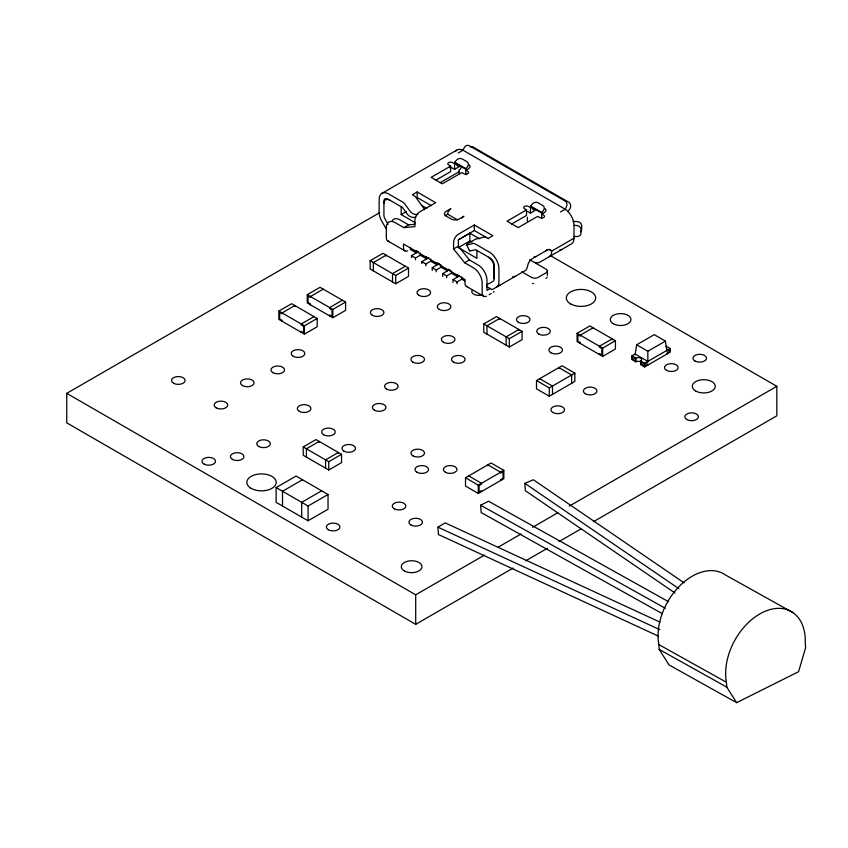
<?xml version="1.0" encoding="UTF-8"?>
<svg xmlns="http://www.w3.org/2000/svg" width="848" height="848" viewBox="0 0 848 848"><rect width="100%" height="100%" fill="white"/><g stroke="black" fill="none" stroke-linecap="round" stroke-linejoin="round"><path stroke-width="1.27" d="M670.206 349.408L667.016 351.252L665.415 341.108L654.232 334.653L636.657 344.797L635.057 354.941M459.022 166.272A6.773 3.911 -60 0 1 456.892 165.254L454.772 162.233L456.15 160.516A4.516 3.562 -35.1 0 1 462.118 158.915L466.909 161.682A4.516 3.562 -35.1 0 1 467.333 166.971L465.955 168.688L466.686 169.738L455.514 163.282L454.613 163.802L452.609 162.646A2.82 1.632 0 0 0 448.624 162.646A2.82 1.632 0 0 0 448.624 164.957L450.617 166.113L450.617 171.646L435.713 180.253M535.682 209.965A6.773 3.911 -60 0 1 532.777 209.064L530.647 206.043L532.035 204.326A4.516 3.562 -35.1 0 1 537.992 202.725L542.784 205.492A4.516 3.562 -35.1 0 1 543.218 210.781L541.83 212.498L542.572 213.548L531.389 207.092L530.488 207.612L528.495 206.456A2.82 1.632 0 0 0 524.499 206.456A2.82 1.632 0 0 0 524.499 208.767L526.502 209.922L526.502 215.456L511.598 224.052M658.027 635.958L438.427 534.505L437.918 527.159L445.221 522.887L660.02 622.135M381.664 193.492L456.743 150.149M458.206 152.969L462.997 150.202L464.132 147.912A4.516 3.668 -71 0 1 469.315 145.718L565.16 201.061A4.516 3.668 -71 0 1 566.369 206.944L565.234 209.223L560.443 211.989M450.617 166.113L431.123 177.359L442.306 183.815L461.8 172.568L463.792 173.723A2.82 1.632 0 0 0 467.789 173.723A2.82 1.632 0 0 0 467.789 171.413L465.796 170.257L465.796 174.688M449.885 167.766A2.82 1.632 0 0 1 452.609 168.19L454.613 169.335L459.022 166.791M513.146 568.065L415.7 624.329L66.748 422.855L66.748 393.345L379.724 212.647M388.713 241.224A6.773 3.911 -60 0 1 386.317 237.822L386.317 227.677A12.423 7.176 60 0 1 395.104 222.6L403.849 227.646L414.916 226.66L414.916 220.204A6.837 3.954 -60 0 1 419.707 211.905L435.681 202.683L417.152 191.977L412.361 194.743L414.163 195.793A4.516 2.608 60 0 1 415.997 197.52L423.905 208.47A2.258 1.813 43 0 1 424.371 209.763M440.133 182.702L459.001 171.805L459.001 170.035A5.756 3.328 0 0 0 461.047 167.533M465.796 170.257C467.757 169.632 472.23 166.759 469.029 164.703M401.178 206.827L401.178 214.576L406.404 211.555M403.849 227.646L408.641 224.879L414.789 224.328M278.854 311.078L291.638 303.701L317.194 318.456L317.194 326.756L304.421 334.133L278.854 319.378L278.854 311.078L304.421 325.833L317.194 318.456M307.262 294.68L320.035 287.302L345.602 302.058L345.602 310.357L332.819 317.735L307.262 302.98L307.262 294.68L332.819 309.435L345.602 302.058M462.012 218.127A4.516 2.608 -60 0 1 463.951 216.24L459.16 219.007A5.65 3.265 0 0 1 451.178 219.007L446.069 216.049A5.65 3.265 0 0 1 446.069 211.438L450.86 208.672A4.516 2.608 -60 0 0 447.659 214.205L446.069 215.127A5.65 3.265 0 0 0 445.168 215.805M370.152 260.707L382.936 253.329L408.492 268.085L408.492 276.384L395.709 283.773L370.152 269.007L370.152 260.707L395.709 275.462L408.492 268.085M323.236 289.147L310.453 296.524L310.453 297.447L308.057 296.058L308.057 302.513L310.453 303.902L310.453 304.824M411.481 257.506L411.481 255.661L418.541 251.591M314.004 316.611L301.22 323.989L301.22 324.911L303.616 326.289L303.616 332.755L301.22 331.367L301.22 332.289M342.401 300.213L329.628 307.591L329.628 308.513L332.024 309.891L332.024 316.357L329.628 314.968L329.628 315.891M411.481 255.661L415.478 257.972L420.958 254.803M488.077 238.468L492.868 235.702L474.339 224.996L458.365 234.218A6.837 3.954 -60 0 0 453.574 242.517L453.574 248.983L464.64 262.742L473.385 267.798A12.423 7.176 60 0 1 482.173 283.009L482.173 293.154A6.773 3.911 -60 0 0 486.339 296.238M405.302 266.24L392.518 273.618L392.518 281.928M488.512 238.712L474.339 230.529L458.365 239.751L458.365 247.595L476.894 258.29L476.894 250.542M458.365 239.846L469.866 233.211L479.682 238.871M421.859 263.505L421.859 261.661L428.929 257.58M421.859 261.661L425.855 263.961L431.335 260.802M453.574 248.983L458.365 246.206L469.432 259.976L478.177 265.021A12.423 7.176 60 0 1 486.964 280.243L486.964 290.387L490.155 288.543M458.365 247.595L469.866 240.959L472.05 242.21M486.275 237.419A4.516 2.608 60 0 0 484.441 237.027L475.664 239.136L468.658 242.952A7.144 1.018 -24.2 0 0 467.969 244.712L473.258 243.482A4.516 2.608 60 0 1 475.092 243.874L490.155 252.577A13.61 7.855 60 0 1 498.942 268.71L498.942 281.557A12.423 7.176 60 0 1 498.645 284.016L498.476 284.557A12.423 7.176 60 0 1 496.366 287.249M526.502 209.922L507.009 221.169L518.192 227.624L537.674 216.378L539.678 217.533A2.82 1.632 0 0 0 543.674 217.533A2.82 1.632 0 0 0 543.674 215.222L541.671 214.067L541.671 218.498M432.247 270.427L432.247 267.65L439.306 263.58M526.502 211.512A2.82 1.632 0 0 1 528.495 211.989L530.488 213.145L534.155 211.035M432.247 267.65L436.243 269.961L441.723 266.791M541.671 214.067C543.642 213.442 548.105 210.569 544.914 208.513M442.635 276.416L442.635 273.65L449.207 269.855M464.64 262.742L469.432 259.976M442.635 273.65L446.62 275.96L452.111 272.791M453.012 282.416L453.012 279.649L459.595 275.844M453.012 279.649L457.008 281.949L462.489 278.78M486.498 284.992L492.974 281.388A5.65 3.265 60 0 0 494.151 278.791L494.151 265.943A5.745 3.318 60 0 0 492.391 260.177L490.155 258.11L476.099 249.99A2.258 1.304 60 0 0 475.177 249.8L470.714 250.828A7.144 1.018 -24.2 0 1 469.771 250.234M549.239 256.721A12.423 7.176 60 0 0 551.645 252.916L551.486 251.231L574.022 238.214L574.022 225.367A13.61 7.855 60 0 0 565.234 209.223L462.997 150.202A13.61 7.855 60 0 0 455.365 151.591M489.095 294.691L491.215 293.461M483.763 323.957L496.546 316.58L522.103 331.335L522.103 339.645L509.319 347.023L483.763 332.257L483.763 323.957L509.319 338.712L522.103 331.335M303.202 446.949L315.986 439.571L341.543 454.327L341.543 462.626L328.759 470.004L303.202 455.249L303.202 446.949L328.759 461.704L341.543 454.327M276.13 487.579L296.09 476.046L328.038 494.49L328.038 509.245L308.078 520.778L276.13 502.334L276.13 487.579L308.078 506.023L328.038 494.49M302.482 479.735L282.511 491.268L282.511 506.023M577.085 333.328L589.869 325.95L615.425 340.705L615.425 349.016L602.652 356.393L577.085 341.627L577.085 333.328L602.652 348.083L615.425 340.705M321.657 490.801L301.687 502.334L301.687 517.089M536.508 380.529L562.076 365.774L574.849 373.152L574.849 381.452L549.292 396.217L536.508 388.84L536.508 380.529L549.292 387.918L574.849 373.152M665.415 341.108L647.84 351.252L647.84 362.319L644.65 364.163L640.653 361.863A3.392 1.961 0 0 0 635.862 361.863L631.866 359.552L631.866 355.863L635.057 354.019L647.84 361.396M640.653 360.941L644.65 363.241L670.206 348.486L670.206 352.174L644.65 366.93L640.653 364.629L640.653 360.941A3.392 1.961 0 0 0 640.653 358.174A3.392 1.961 0 0 0 635.862 358.174L631.866 355.863M670.206 351.252L667.016 353.097L667.016 354.019M465.51 477.753L491.066 462.997L503.85 470.375L503.85 478.675L478.283 493.43L465.51 486.052L465.51 477.753L478.283 485.13L503.85 470.375M66.748 393.345L415.7 594.808L484.484 555.101M498.242 547.151L521.17 533.922M532.629 527.297L557.857 512.733M569.315 506.118L776.821 386.317L776.821 415.827L593.388 521.732M525.749 560.782L547.532 548.211M559.002 541.586L580.785 529.014M662.352 613.687L481.155 512.552L480.636 505.207L488.543 501.242L668.595 601.741M736.626 702.663L798.562 671.711L805.6 647.777L805.261 642.943A52.396 34.991 -60.8 0 0 762.331 612.553A52.396 34.991 -60.8 0 0 726.46 682.311L726.8 687.145L736.626 702.663L669.04 664.938L659.225 649.43L658.885 644.597A52.396 34.991 -60.8 0 1 678.718 586.922A52.396 34.991 -60.8 0 1 725.549 575.029L793.134 612.754M675.019 593.028L525.357 490.706L524.838 483.36L533.339 479.767L684.082 582.83M574.022 225.367L576.534 225.504A4.516 3.678 9.2 0 1 581.039 229.437L581.039 233.126A4.516 3.678 9.2 0 1 576.534 236.571L574.022 236.433M437.918 527.159L659.914 629.725M480.636 505.207L665.288 608.27M658.885 644.597L726.46 682.311M659.225 649.43L726.8 687.145M454.772 162.233L465.955 168.688M530.647 206.043L541.83 212.498M548.942 249.376L551.815 251.029M550.288 255.534L776.821 386.317M529.661 259.711L546.017 269.145A4.516 2.608 0 0 1 546.017 272.833L538.035 277.444A4.516 2.608 0 0 1 531.643 277.444L521.827 271.784M447.659 214.205L457.485 219.876M431.325 205.693L417.152 197.51L417.152 191.977M670.206 348.486L666.21 346.175L666.21 347.097M421.403 205.227L426.851 208.375M636.657 344.797L647.84 351.252M401.178 214.576L415.35 222.759M408.641 224.879L399.896 219.833A12.423 7.176 60 0 0 392.285 220.512M631.866 356.785L635.862 359.096M631.866 358.63L635.862 360.941M640.653 363.707L644.65 366.007L647.84 364.163L647.84 365.085M486.964 286.698L492.137 289.687L524.965 270.745A12.423 7.176 60 0 0 527.371 266.94L528.177 263.823A6.773 3.911 -60 0 1 532.332 258.661L547.024 250.181A6.773 3.911 -60 0 1 551.179 250.552L551.486 251.231M418.265 251.835L416.273 250.69L416.273 252.895L410.443 249.535L410.443 247.256M438.034 263.251L441.034 264.979L441.034 267.194L447.426 270.883M448.422 269.251L450.415 270.395M464.715 280.868L461.8 279.183L461.8 276.967M387.727 240.917L404.899 250.838M466.4 286.348L483.572 296.259M468.7 475.908L481.484 483.286L481.484 484.208L479.088 485.597L479.088 492.052L481.484 490.663L481.484 491.586M524.838 483.36L678.866 588.671M388.108 224.307L385.098 219.102A5.65 3.265 60 0 1 383.921 215.159L383.921 202.312A5.745 3.318 60 0 1 385.681 198.57L387.918 199.079L401.973 207.198A2.258 1.304 60 0 1 402.895 208.057L407.358 214.247A7.144 5.745 43 0 0 415.87 217.014M385.935 228.377L381.706 221.052A12.423 7.176 60 0 1 379.597 215.922L379.427 215.191A12.423 7.176 60 0 1 379.13 212.392L379.13 199.545A13.61 7.855 60 0 1 387.918 193.545L402.98 202.248A4.516 2.608 60 0 1 404.814 203.976L410.103 211.3A7.144 5.745 43 0 0 417.947 214.311M466.697 244.648L469.453 250.775M527.403 217.268L527.424 221.243M644.65 363.241L644.65 366.93M635.862 358.174L635.862 361.863M612.235 339.783L612.235 338.861L599.451 346.238L599.451 347.161L601.847 348.549L601.847 355.005L599.451 353.627L599.451 354.549M602.652 348.083L602.652 356.393M593.059 328.717L593.059 327.794L580.286 335.172L580.286 336.094L577.891 334.716L577.891 341.172L580.286 342.55L580.286 343.472M571.658 383.307L571.658 374.996L558.874 367.619L558.874 368.541M552.493 394.373L552.493 386.073L539.71 378.685L539.71 379.607M549.292 387.918L549.292 396.217M547.342 270.989L547.342 275.42M530.488 207.612L530.488 213.145M518.912 330.413L518.912 329.49L506.129 336.868L506.129 345.178M509.319 338.712L509.319 347.023M500.649 480.519L500.649 479.597L503.044 478.219L503.044 471.753L500.649 473.142L500.649 472.219L487.876 464.842L487.876 465.764M499.737 319.346L499.737 318.424L486.964 325.802L486.964 334.101M494.066 278.706L494.066 266.919A7.908 4.569 60 0 0 488.48 257.23M478.283 485.13L478.283 493.43M474.339 224.996L474.339 230.529M469.866 233.211L469.866 240.959M457.803 274.667L457.803 276.883L451.412 273.194L451.412 270.978M457.008 281.949L457.008 283.794M454.613 163.802L454.613 169.335M446.62 275.96L446.62 277.805M437.038 262.679L437.038 264.883L430.646 261.195L430.646 258.99M436.243 269.961L436.243 271.805M426.661 256.679L426.661 258.894L420.269 255.206L420.269 252.99M425.855 263.961L425.855 265.806M415.7 594.808L415.7 624.329M415.478 257.972L415.478 259.817M395.709 275.462L395.709 283.773M386.126 256.096L386.126 255.174L373.343 262.551L373.343 270.851M338.352 453.404L338.352 452.482L325.568 459.86L325.568 468.16M332.819 309.435L332.819 317.735M328.759 461.704L328.759 470.004M319.177 442.338L319.177 441.416L306.393 448.793L306.393 457.093M308.078 506.023L308.078 520.778M304.421 325.833L304.421 334.133M294.828 306.467L294.828 305.545L282.055 312.923L282.055 313.845L279.66 312.456L279.66 318.912L282.055 320.3L282.055 321.222M482.491 294.638A6.773 3.911 0 0 1 474.71 294.648A6.773 3.911 0 0 1 472.039 290.429M384.006 203.372A7.908 4.569 60 0 1 389.592 200.139M407.655 250.817A6.773 3.911 -60 0 1 403.489 247.733L403.489 244.044L464.99 279.554L464.99 283.243A6.773 3.911 -60 0 0 467.386 286.656M567.927 211.788A13.388 7.727 -60 0 0 570.11 208.226A4.516 3.668 -71 0 0 568.913 202.354L473.057 147.011A4.516 3.668 -71 0 0 470.216 146.884M573.068 221.434A5.756 3.328 0 0 1 574.541 221.466L577.17 221.604A4.516 3.678 9.2 0 1 581.664 225.536L581.664 229.225A4.516 3.678 9.2 0 1 581.516 230.168M499.822 285.257A12.423 7.176 60 0 1 497.5 285.84M574.022 238.214A12.423 7.176 60 0 1 571.446 243.906L539.604 262.286A12.423 7.176 60 0 1 535.66 262.636M561.811 249.471A12.423 7.176 60 0 1 559.479 250.054M536.212 256.425A5.65 3.265 60 0 1 534.166 256.499M535.099 262.467A12.423 7.176 60 0 1 534.537 262.244M494.066 291.691A4.516 2.608 0 0 1 493.345 292.231M581.06 231.038A4.516 3.678 9.2 0 1 580.35 231.769M515.319 276.31A12.423 7.176 60 0 1 514.46 276.681M513.496 276.872A12.423 7.176 60 0 1 512.468 276.861M547.183 277.201A4.516 2.608 0 0 1 546.017 278.367M533.668 283.656A4.516 2.608 0 0 1 532.576 283.402M546.769 249.651A5.735 2.851 53.9 0 1 546.706 249.863L546.61 250.065A5.65 3.265 60 0 1 545.858 250.849M459.542 174.423A5.65 3.265 60 0 1 459.001 171.805M641.194 364.216A3.392 1.961 0 0 1 640.653 364.629M372.357 315.286A6.773 3.911 0 0 0 383.699 313.537A6.773 3.911 0 0 0 375.399 308.746A6.773 3.911 0 0 0 372.357 315.286M694.936 360.972A6.773 3.911 0 0 0 706.278 359.223A6.773 3.911 0 0 0 697.978 354.422A6.773 3.911 0 0 0 694.936 360.972M538.713 334.027A6.773 3.911 0 0 0 550.055 332.278A6.773 3.911 0 0 0 541.755 327.487A6.773 3.911 0 0 0 538.713 334.027M386.561 389.084A6.773 3.911 0 0 0 397.903 387.335A6.773 3.911 0 0 0 389.592 382.533A6.773 3.911 0 0 0 386.561 389.084M443.366 342.232A6.773 3.911 0 0 0 454.708 340.483A6.773 3.911 0 0 0 446.408 335.681A6.773 3.911 0 0 0 443.366 342.232M552.917 412.51A6.773 3.911 0 0 0 564.259 410.761A6.773 3.911 0 0 0 555.959 405.959A6.773 3.911 0 0 0 552.917 412.51M416.993 472.251A6.773 3.911 0 0 0 428.325 470.492A6.773 3.911 0 0 0 420.025 465.7A6.773 3.911 0 0 0 416.993 472.251M686.816 419.537A6.773 3.911 0 0 0 698.158 417.788A6.773 3.911 0 0 0 689.859 412.987A6.773 3.911 0 0 0 686.816 419.537M518.435 322.314A6.773 3.911 0 0 0 529.767 320.565A6.773 3.911 0 0 0 521.467 315.774A6.773 3.911 0 0 0 518.435 322.314M666.528 370.343A6.773 3.911 0 0 0 677.87 368.594A6.773 3.911 0 0 0 669.57 363.792A6.773 3.911 0 0 0 666.528 370.343M216.145 407.824A6.773 3.911 0 0 0 227.476 406.075A6.773 3.911 0 0 0 219.176 401.274A6.773 3.911 0 0 0 216.145 407.824M173.533 383.232A6.773 3.911 0 0 0 184.875 381.473A6.773 3.911 0 0 0 176.575 376.682A6.773 3.911 0 0 0 173.533 383.232M272.95 372.685A6.773 3.911 0 0 0 284.281 370.936A6.773 3.911 0 0 0 275.982 366.135A6.773 3.911 0 0 0 272.95 372.685M410.909 524.954A6.773 3.911 0 0 0 422.24 523.205A6.773 3.911 0 0 0 413.941 518.414A6.773 3.911 0 0 0 410.909 524.954M203.965 464.047A6.773 3.911 0 0 0 215.307 462.298A6.773 3.911 0 0 0 207.007 457.507A6.773 3.911 0 0 0 203.965 464.047M258.746 446.483A6.773 3.911 0 0 0 270.088 444.723A6.773 3.911 0 0 0 261.788 439.932A6.773 3.911 0 0 0 258.746 446.483M343.959 451.168A6.773 3.911 0 0 0 355.291 449.408A6.773 3.911 0 0 0 346.991 444.617A6.773 3.911 0 0 0 343.959 451.168M453.51 362.149A6.773 3.911 0 0 0 464.852 360.389A6.773 3.911 0 0 0 456.542 355.598A6.773 3.911 0 0 0 453.51 362.149M550.893 352.779A6.773 3.911 0 0 0 562.235 351.019A6.773 3.911 0 0 0 553.924 346.228A6.773 3.911 0 0 0 550.893 352.779M412.934 362.149A6.773 3.911 0 0 0 424.276 360.389A6.773 3.911 0 0 0 415.976 355.598A6.773 3.911 0 0 0 412.934 362.149M299.323 411.344A6.773 3.911 0 0 0 310.665 409.584A6.773 3.911 0 0 0 302.354 404.793A6.773 3.911 0 0 0 299.323 411.344M374.381 410.167A6.773 3.911 0 0 0 385.723 408.418A6.773 3.911 0 0 0 377.424 403.616A6.773 3.911 0 0 0 374.381 410.167M445.391 472.251A6.773 3.911 0 0 0 456.733 470.492A6.773 3.911 0 0 0 448.433 465.7A6.773 3.911 0 0 0 445.391 472.251M412.934 455.853A6.773 3.911 0 0 0 424.276 454.093A6.773 3.911 0 0 0 415.976 449.302A6.773 3.911 0 0 0 412.934 455.853M323.671 434.77A6.773 3.911 0 0 0 335.002 433.01A6.773 3.911 0 0 0 326.703 428.219A6.773 3.911 0 0 0 323.671 434.77M242.517 385.575A6.773 3.911 0 0 0 253.849 383.815A6.773 3.911 0 0 0 245.549 379.024A6.773 3.911 0 0 0 242.517 385.575M293.238 356.287A6.773 3.911 0 0 0 304.57 354.538A6.773 3.911 0 0 0 296.27 349.736A6.773 3.911 0 0 0 293.238 356.287M328.346 529.767A6.773 3.911 0 0 0 339.688 528.018A6.773 3.911 0 0 0 331.388 523.227A6.773 3.911 0 0 0 328.346 529.767M419.018 295.38A6.773 3.911 0 0 0 430.36 293.62A6.773 3.911 0 0 0 422.06 288.829A6.773 3.911 0 0 0 419.018 295.38M439.306 309.435A6.773 3.911 0 0 0 450.648 307.676A6.773 3.911 0 0 0 442.349 302.884A6.773 3.911 0 0 0 439.306 309.435M585.385 393.769A6.773 3.911 0 0 0 596.716 392.02A6.773 3.911 0 0 0 588.417 387.218A6.773 3.911 0 0 0 585.385 393.769M232.373 459.362A6.773 3.911 0 0 0 243.705 457.613A6.773 3.911 0 0 0 235.405 452.821A6.773 3.911 0 0 0 232.373 459.362M394.278 508.811A6.773 3.911 0 0 0 405.609 507.051A6.773 3.911 0 0 0 397.309 502.26A6.773 3.911 0 0 0 394.278 508.811M570.619 303.902A14.681 8.48 0 0 0 595.19 300.097A14.681 8.48 0 0 0 577.202 289.719A14.681 8.48 0 0 0 570.619 303.902M251.125 488.363A14.681 8.48 0 0 0 275.695 484.558A14.681 8.48 0 0 0 257.707 474.18A14.681 8.48 0 0 0 251.125 488.363M695.667 391.002A11.48 6.625 0 0 0 714.875 388.034A11.48 6.625 0 0 0 700.819 379.915A11.48 6.625 0 0 0 695.667 391.002M613.305 323.766A10.324 5.957 0 0 0 630.573 321.095A10.324 5.957 0 0 0 617.927 313.792A10.324 5.957 0 0 0 613.305 323.766M404.337 570.916A10.324 5.957 0 0 0 421.615 568.245A10.324 5.957 0 0 0 408.969 560.941A10.324 5.957 0 0 0 404.337 570.916"/></g></svg>
